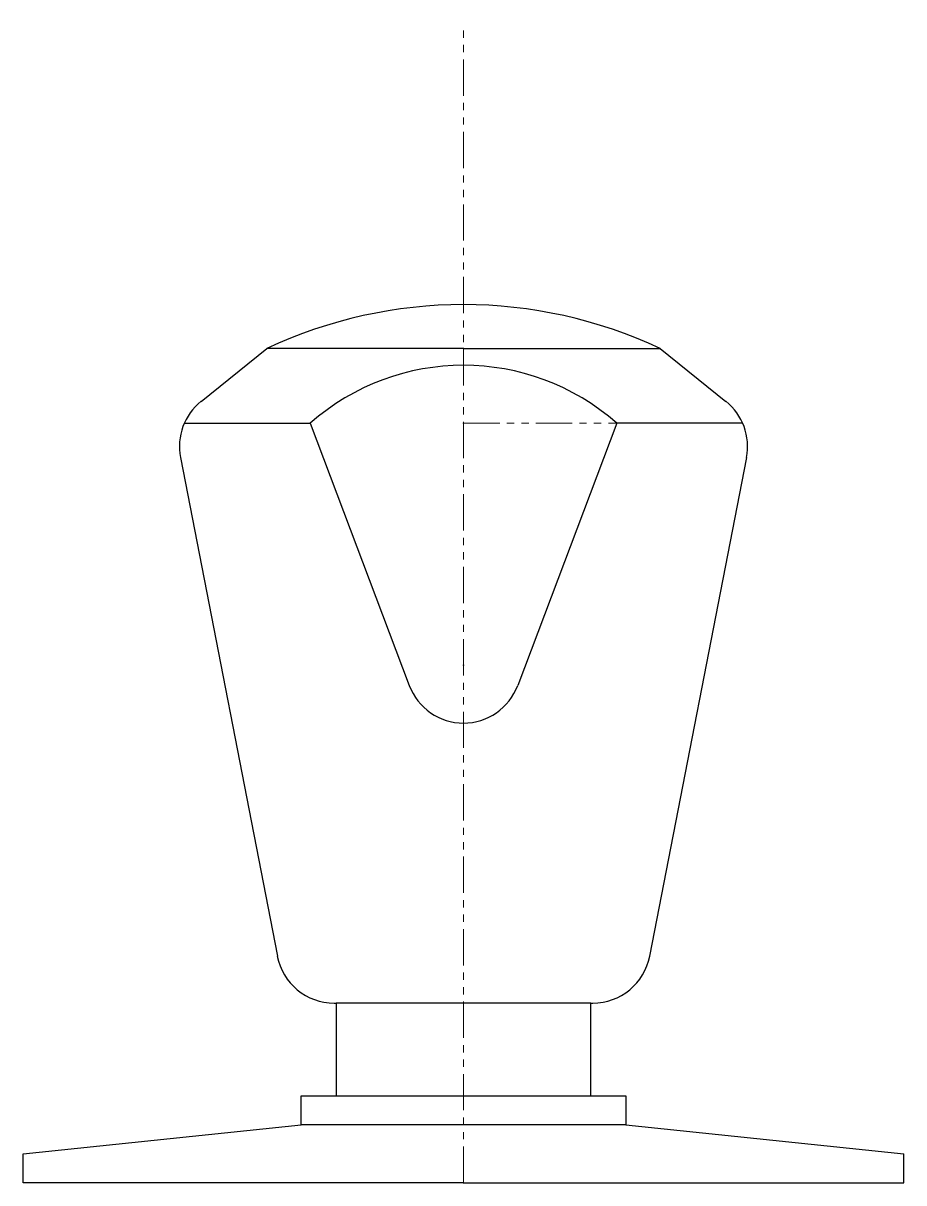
# Model space of a CAD drawing. Header units: inches. Extents: x 492.4 to 507.6, y 500 to 520.
import ezdxf

# ---------------------------------------------------------------- set-up
doc = ezdxf.new("R2010")
doc.units = ezdxf.units.IN
doc.header["$MEASUREMENT"] = 0
doc.linetypes.add('PHANTOM2', pattern=[1.25, 0.625, -0.125, 0.125, -0.125, 0.125, -0.125])
doc.layers.add('line', color=9, linetype='PHANTOM2', lineweight=5)

msp = doc.modelspace()

# ---------------------------------------------------------------- linework, layer by layer
for p, q in [((495.47, 513.478), (496.605, 514.39)), ((500, 514.39), (496.605, 514.39)), ((500, 514.39), (503.395, 514.39)), ((503.395, 514.39), (504.53, 513.478)), ((495.181, 513.1), (497.355, 513.1)), ((497.355, 513.1), (499.065, 508.576)), ((502.645, 513.1), (500.935, 508.576)), ((504.819, 513.1), (502.645, 513.1)), ((495.115, 512.508), (496.787, 503.909)), ((504.885, 512.508), (503.213, 503.909)), ((497.768, 503.1), (497.8, 503.1)), ((502.2, 503.1), (497.8, 503.1)), ((497.8, 503.1), (497.8, 501.5)), ((502.2, 501.5), (502.2, 503.1)), ((502.2, 503.1), (502.232, 503.1)), ((497.2, 501.5), (500, 501.5)), ((497.2, 501), (497.2, 501.5)), ((500, 501.5), (502.8, 501.5)), ((502.8, 501.5), (502.8, 501)), ((492.4, 500.5), (497.2, 501)), ((502.8, 501), (497.2, 501)), ((502.8, 501), (507.6, 500.5)), ((492.4, 500), (492.4, 500.5)), ((507.6, 500), (507.6, 500.5)), ((500, 500), (492.4, 500)), ((500, 500), (507.6, 500))]:
    msp.add_line(p, q)
for points in [[(503.395, 514.39, 0.222712), (496.605, 514.39, 2.519914)], [(502.645, 513.1, 0.377821), (497.355, 513.1, 2.379619)]]:
    msp.add_lwpolyline(points, format="xyb")
for centre, start, end in [((496.097, 512.699), 128.7902, 191), ((503.903, 512.699), 349, 51.2098), ((500, 508.93), 200.7031, 339.2969), ((497.768, 504.1), 191, 270), ((502.232, 504.1), 270, 349)]:
    msp.add_arc(centre, 1, start, end)
for p in [(500, 514.39), (497.355, 513.1), (500, 513.1), (500, 513.1), (500, 513.1), (502.645, 513.1), (502.645, 513.1), (500, 508.93), (500, 503.1), (500, 503.1), (500, 501.5), (500, 501.5), (502.2, 501.5), (500, 500)]:
    msp.add_point(p)
at = {"layer": 'line'}
for p, q in [((500, 500), (500, 520)), ((500, 513.1), (504.819, 513.1))]:
    msp.add_line(p, q, dxfattribs=at)

doc.saveas('drawing.dxf')
